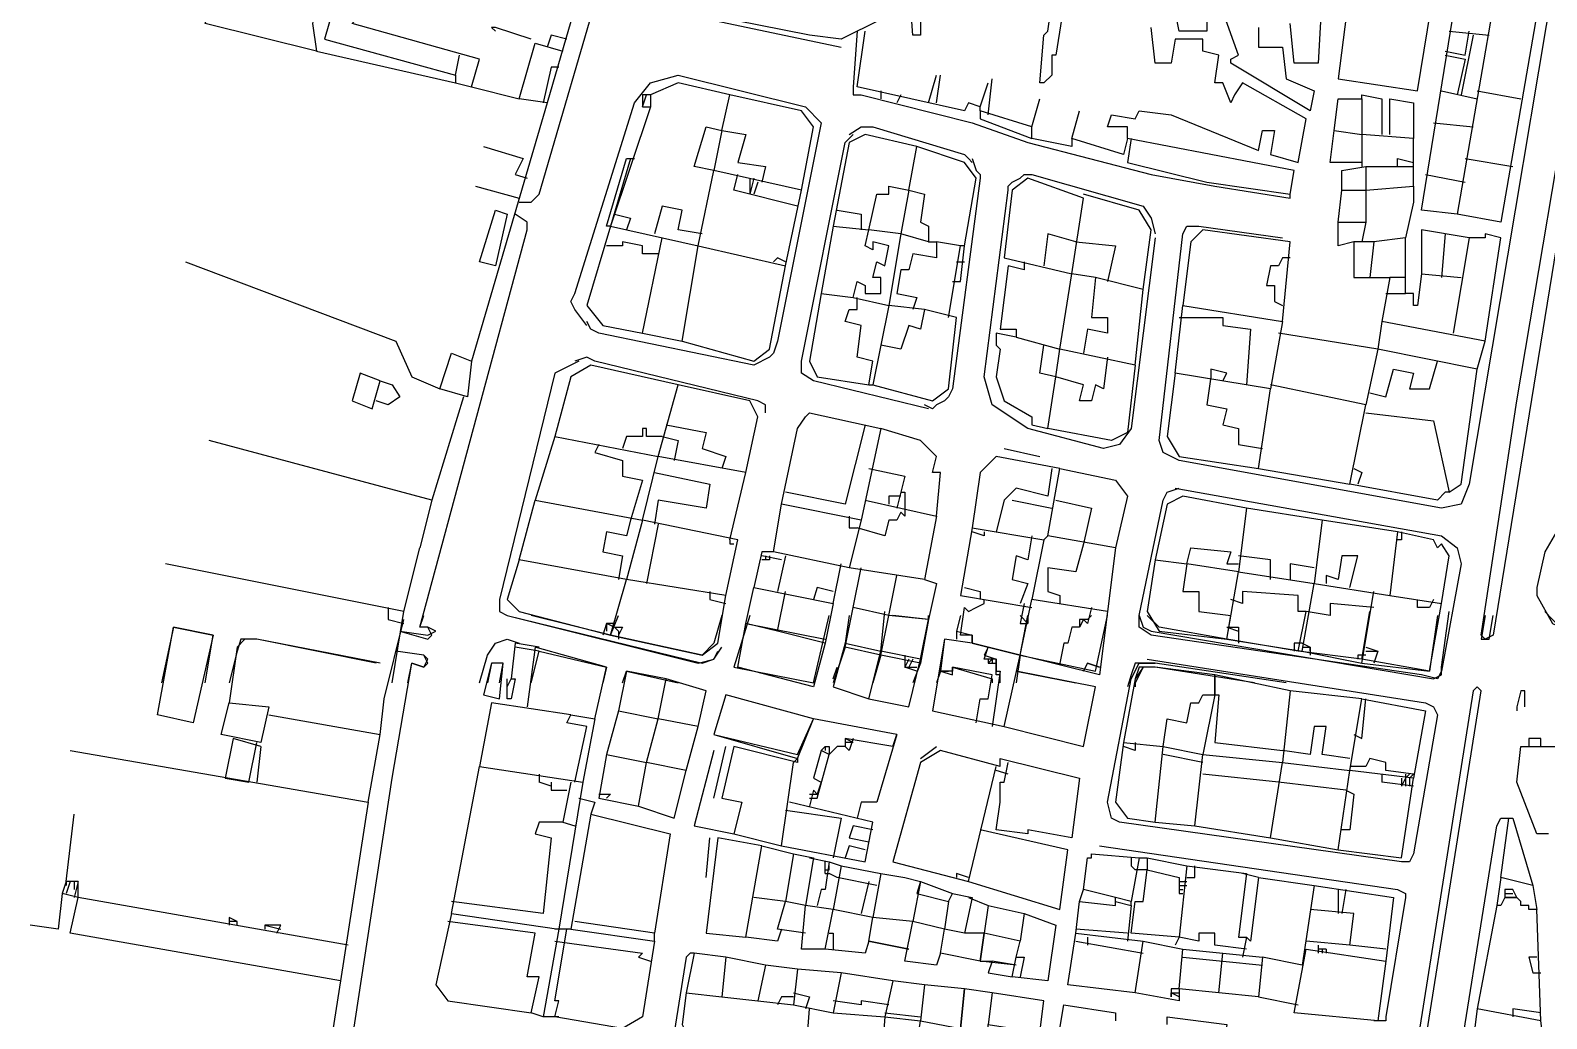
# Model space of a CAD drawing. Extents: x 636135 to 636995, y 811025 to 813508.
# Drawn here: x 636218 to 636599.5, y 812906.5 to 813155.2 of the extents above; entities that cross this region are included whole.
import ezdxf

# ---------------------------------------------------------------- set-up
doc = ezdxf.new("R2010")
doc.units = 0
for name, color, linetype in [('BLOCK', 7, 'CONTINUOUS'), ('BUILD', 3, 'CONTINUOUS'), ('ROADFAC', 4, 'CONTINUOUS')]:
    doc.layers.add(name, color=color, linetype=linetype)

msp = doc.modelspace()

# ---------------------------------------------------------------- linework, layer by layer
at = {"layer": 'BLOCK'}
for points in [[(636609, 813214), (636580, 813041)], [(636389, 813158), (636422, 813151)], [(636426, 813155), (636425, 813141)], [(636370, 813137), (636374, 813142), (636381, 813144)], [(636381, 813144), (636413, 813136), (636417, 813132), (636406, 813077)], [(636425, 813141), (636425, 813139), (636427, 813139)], [(636355, 813089), (636370, 813137)], [(636427, 813139), (636455, 813132), (636469, 813127), (636500, 813119), (636516, 813116), (636535, 813113), (636535, 813114)], [(636424, 813129), (636427, 813131)], [(636427, 813131), (636429, 813131), (636430, 813131)], [(636430, 813131), (636453, 813124)], [(636412, 813072), (636423, 813127)], [(636423, 813127), (636424, 813128), (636425, 813129)], [(636453, 813124), (636454, 813123), (636455, 813122)], [(636455, 813123), (636456, 813120)], [(636457, 813118), (636450, 813065)], [(636456, 813120), (636457, 813119), (636457, 813118)], [(636465, 813117), (636467, 813118)], [(636467, 813118), (636468, 813119), (636470, 813119)], [(636470, 813119), (636498, 813111)], [(636458, 813068), (636464, 813115)], [(636464, 813115), (636464, 813116), (636465, 813117)], [(636498, 813111), (636500, 813108), (636501, 813104)], [(636501, 813103), (636495, 813055)], [(636502, 813052), (636508, 813104)], [(636508, 813104), (636509, 813106), (636512, 813106)], [(636512, 813106), (636533, 813103)], [(636355, 813085), (636354, 813087), (636355, 813089)], [(636358, 813081), (636355, 813085)], [(636361, 813079), (636359, 813080), (636358, 813082)], [(636404, 813073), (636400, 813071), (636361, 813079)], [(636406, 813077), (636405, 813074), (636404, 813073)], [(636356, 813072), (636350, 813069), (636336, 813012)], [(636360, 813072), (636358, 813073), (636355, 813072)], [(636401, 813062), (636360, 813072)], [(636415, 813067), (636412, 813069), (636412, 813072)], [(636444, 813060), (636415, 813067)], [(636450, 813065), (636449, 813063), (636448, 813062)], [(636469, 813055), (636460, 813061), (636458, 813068)], [(636403, 813059), (636403, 813061), (636401, 813062)], [(636446, 813061), (636445, 813060), (636443, 813061)], [(636448, 813062), (636446, 813061)], [(636488, 813050), (636469, 813055)], [(636495, 813055), (636492, 813051), (636488, 813050)], [(636463, 813050), (636472, 813048)], [(636507, 813047), (636503, 813049), (636502, 813052)], [(636573, 813035), (636507, 813047)], [(636503, 813037), (636504, 813039), (636507, 813040)], [(636506, 813040), (636573, 813028)], [(636580, 813041), (636578, 813036), (636573, 813035)], [(636497, 813008), (636503, 813037)], [(636609, 813032), (636602, 813029), (636599, 813024)], [(636573, 813028), (636577, 813025), (636578, 813021)], [(636599, 813024), (636597, 813015)], [(636578, 813021), (636573, 812994)], [(636597, 813015), (636597, 813013), (636601, 813006), (636603, 813005), (636605, 813004)], [(636336, 813012), (636336, 813009), (636338, 813008)], [(636338, 813008), (636386, 812996)], [(636338, 813008), (636387, 812996)], [(636497, 813008), (636497, 813008)], [(636497, 813008), (636498, 813005), (636500, 813004)], [(636500, 813003), (636497, 813005), (636497, 813008)], [(636573, 812995), (636575, 813009)], [(636673, 813009), (636669, 812992), (636668, 812972), (636665, 812969), (636661, 812969), (636631, 812990), (636604, 813004), (636601, 813007), (636599, 813009)], [(636500, 813004), (636571, 812992)], [(636333, 812998), (636335, 813001), (636338, 813002)], [(636338, 813002), (636341, 813001)], [(636386, 812996), (636390, 812997), (636392, 813000)], [(636568, 812993), (636500, 813003)], [(636331, 812991), (636333, 812998)], [(636387, 812996), (636390, 812997), (636391, 812999)], [(636495, 812992), (636497, 812996), (636501, 812996)], [(636501, 812996), (636496, 812996), (636495, 812993)], [(636499, 812997), (636569, 812986)], [(636534, 812991), (636501, 812996)], [(636420, 812992), (636421, 812995)], [(636489, 812961), (636495, 812992)], [(636495, 812993), (636494, 812990)], [(636573, 812994), (636572, 812992), (636568, 812993)], [(636571, 812992), (636573, 812993), (636573, 812995)], [(636569, 812986), (636571, 812985), (636572, 812983)], [(636572, 812983), (636566, 812948)], [(636390, 812962), (636393, 812975)], [(636442, 812972), (636446, 812975)], [(636492, 812956), (636490, 812957), (636489, 812961)], [(636563, 812946), (636492, 812956)], [(636551, 812730), (636587, 812955)], [(636587, 812955), (636588, 812957), (636590, 812957)], [(636388, 812942), (636389, 812952)], [(636487, 812950), (636562, 812939)], [(636566, 812948), (636565, 812946), (636563, 812946)], [(636562, 812939), (636564, 812938), (636564, 812937)], [(636564, 812937), (636559, 812907)], [(636383, 812922), (636380, 812903)], [(636385, 812923), (636384, 812923), (636383, 812922)], [(636559, 812907), (636559, 812906), (636556, 812906)]]:
    msp.add_lwpolyline(points, dxfattribs=at)
at = {"layer": 'BUILD'}
for points in [[(636378, 813240), (636348, 813137), (636341, 813138), (636345, 813152), (636352, 813150)], [(636550, 813166), (636547, 813143), (636567, 813140), (636577, 813201)], [(636592, 813196), (636577, 813109), (636568, 813110), (636580, 813184), (636577, 813184), (636579, 813195), (636591, 813193)], [(636591, 813193), (636592, 813196), (636598, 813195), (636597, 813188), (636602, 813188), (636588, 813107), (636577, 813109)], [(636290, 813150), (636262, 813157), (636267, 813173), (636277, 813170), (636279, 813175), (636289, 813172), (636286, 813162), (636290, 813161), (636289, 813157), (636290, 813150)], [(636514, 813178), (636514, 813155), (636507, 813155), (636506, 813160)], [(636442, 813169), (636442, 813154), (636440, 813154), (636439, 813168)], [(636479, 813168), (636476, 813149), (636475, 813149), (636475, 813144), (636473, 813142), (636472, 813142), (636473, 813154), (636474, 813155), (636475, 813162)], [(636543, 813165), (636542, 813147), (636536, 813147), (636535, 813157)], [(636329, 813141), (636331, 813148), (636299, 813157), (636300, 813158), (636294, 813160), (636292, 813153), (636325, 813144), (636325, 813142), (636329, 813141)], [(636527, 813156), (636527, 813151), (636533, 813151), (636534, 813143), (636541, 813140), (636540, 813135), (636520, 813147), (636520, 813148), (636522, 813149), (636518, 813160)], [(636335, 813156), (636334, 813156), (636335, 813155)], [(636344, 813153), (636335, 813156)], [(636414, 813154), (636389, 813159)], [(636432, 813158), (636422, 813153), (636414, 813154)], [(636495, 813128), (636494, 813122), (636514, 813117), (636535, 813114), (636536, 813120), (636515, 813124), (636494, 813128), (636494, 813131), (636489, 813131), (636490, 813134), (636496, 813133), (636497, 813135), (636505, 813134), (636527, 813125), (636528, 813130), (636531, 813130), (636530, 813124), (636537, 813122), (636539, 813133), (636523, 813142), (636521, 813139), (636520, 813137), (636518, 813142), (636516, 813142), (636517, 813149), (636513, 813150), (636513, 813153), (636506, 813153), (636505, 813147), (636501, 813147), (636500, 813156)], [(636353, 813153), (636349, 813154), (636348, 813151)], [(636494, 813128), (636493, 813124), (636480, 813128), (636480, 813126), (636470, 813128), (636470, 813131), (636457, 813135), (636457, 813136), (636454, 813137), (636453, 813135), (636426, 813141), (636428, 813155)], [(636575, 813155), (636585, 813154)], [(636581, 813154), (636578, 813139)], [(636579, 813149), (636580, 813155)], [(636290, 813150), (636325, 813142)], [(636325, 813144), (636326, 813149)], [(636574, 813150), (636579, 813149)], [(636574, 813149), (636579, 813148)], [(636351, 813146), (636349, 813146), (636347, 813137)], [(636579, 813148), (636577, 813139)], [(636329, 813141), (636341, 813138)], [(636394, 813139), (636381, 813142), (636374, 813139), (636372, 813139), (636372, 813136), (636374, 813136), (636364, 813106), (636386, 813101), (636390, 813120), (636385, 813121), (636388, 813131), (636392, 813130), (636394, 813139)], [(636444, 813137), (636446, 813144)], [(636446, 813137), (636447, 813144)], [(636457, 813136), (636459, 813142)], [(636459, 813134), (636460, 813143)], [(636348, 813137), (636329, 813072), (636328, 813063), (636321, 813065), (636324, 813074), (636329, 813072)], [(636372, 813136), (636373, 813139)], [(636374, 813139), (636374, 813136)], [(636412, 813115), (636415, 813131), (636412, 813135), (636394, 813139)], [(636432, 813140), (636432, 813138)], [(636437, 813139), (636436, 813137)], [(636470, 813131), (636472, 813138)], [(636546, 813130), (636547, 813138), (636553, 813138), (636553, 813129)], [(636553, 813138), (636553, 813139), (636558, 813138), (636558, 813129)], [(636560, 813129), (636560, 813138), (636566, 813137), (636566, 813128)], [(636573, 813140), (636582, 813138)], [(636582, 813140), (636593, 813138)], [(636457, 813135), (636457, 813133), (636470, 813128)], [(636480, 813128), (636482, 813135)], [(636392, 813130), (636390, 813120)], [(636392, 813130), (636398, 813129), (636396, 813122), (636403, 813121), (636402, 813117)], [(636553, 813122), (636545, 813122), (636546, 813130), (636553, 813129)], [(636571, 813132), (636581, 813131)], [(636571, 813132), (636581, 813131)], [(636332, 813126), (636342, 813123), (636340, 813119), (636343, 813118)], [(636441, 813126), (636428, 813129), (636424, 813127), (636420, 813106), (636429, 813105), (636431, 813114), (636434, 813114), (636434, 813116), (636439, 813115)], [(636439, 813115), (636441, 813126)], [(636453, 813101), (636456, 813118), (636453, 813122), (636441, 813126)], [(636566, 813116), (636566, 813128), (636553, 813129), (636553, 813121)], [(636364, 813106), (636363, 813106), (636368, 813123), (636370, 813123)], [(636369, 813123), (636364, 813106)], [(636562, 813121), (636562, 813123)], [(636562, 813123), (636566, 813122)], [(636579, 813123), (636591, 813121)], [(636386, 813101), (636408, 813096), (636412, 813115), (636390, 813120)], [(636411, 813111), (636395, 813115), (636396, 813119)], [(636399, 813118), (636399, 813114)], [(636400, 813118), (636399, 813114)], [(636483, 813113), (636469, 813118), (636465, 813115), (636463, 813098), (636480, 813094), (636483, 813113)], [(636548, 813115), (636548, 813120), (636554, 813121), (636554, 813115)], [(636554, 813121), (636566, 813121)], [(636569, 813119), (636579, 813117)], [(636330, 813116), (636341, 813113)], [(636401, 813117), (636400, 813114)], [(636439, 813115), (636437, 813104)], [(636439, 813115), (636443, 813114), (636442, 813107), (636444, 813106), (636444, 813102), (636446, 813102)], [(636498, 813090), (636500, 813105), (636497, 813110), (636483, 813114)], [(636547, 813107), (636548, 813115), (636554, 813115), (636554, 813107)], [(636554, 813115), (636566, 813116), (636566, 813112), (636564, 813103)], [(636387, 813104), (636381, 813105), (636382, 813110), (636377, 813111), (636375, 813104)], [(636335, 813110), (636338, 813109), (636335, 813096), (636331, 813097), (636335, 813110)], [(636365, 813109), (636369, 813108), (636368, 813105)], [(636421, 813110), (636427, 813109), (636427, 813105)], [(636551, 813102), (636547, 813101), (636547, 813107), (636554, 813107), (636553, 813102)], [(636364, 813106), (636358, 813086), (636362, 813081), (636372, 813079), (636377, 813103)], [(636420, 813106), (636417, 813089), (636425, 813088), (636426, 813092), (636428, 813091), (636428, 813089), (636432, 813089), (636432, 813093), (636430, 813093), (636431, 813097), (636433, 813096), (636434, 813101), (636430, 813102), (636430, 813100), (636428, 813101), (636429, 813105)], [(636437, 813104), (636429, 813105)], [(636437, 813104), (636434, 813086)], [(636444, 813102), (636437, 813104)], [(636481, 813102), (636474, 813104), (636473, 813096)], [(636535, 813102), (636513, 813105), (636510, 813102), (636508, 813086), (636533, 813082), (636535, 813102)], [(636564, 813093), (636564, 813103), (636556, 813102), (636555, 813093), (636560, 813093)], [(636580, 813103), (636568, 813105), (636568, 813094), (636578, 813093)], [(636574, 813104), (636573, 813093)], [(636584, 813077), (636588, 813103), (636584, 813104), (636584, 813103), (636580, 813103), (636576, 813079)], [(636376, 813099), (636372, 813099), (636372, 813101), (636367, 813102), (636367, 813101), (636363, 813101)], [(636372, 813079), (636382, 813077), (636386, 813101)], [(636449, 813083), (636452, 813101), (636446, 813102), (636446, 813098), (636440, 813099), (636439, 813095), (636437, 813095), (636436, 813089), (636441, 813088), (636440, 813085)], [(636450, 813092), (636452, 813092), (636453, 813101), (636452, 813101)], [(636481, 813102), (636491, 813101), (636489, 813092)], [(636556, 813102), (636551, 813102), (636551, 813093), (636555, 813093)], [(636257, 813097), (636310, 813077), (636314, 813068), (636321, 813065)], [(636382, 813077), (636400, 813072), (636404, 813075), (636408, 813096)], [(636408, 813097), (636406, 813098), (636405, 813097)], [(636451, 813097), (636453, 813097)], [(636468, 813097), (636468, 813095), (636464, 813096), (636462, 813080), (636466, 813080), (636466, 813078), (636477, 813075), (636480, 813094)], [(636535, 813098), (636533, 813098), (636532, 813096), (636530, 813096), (636529, 813091), (636531, 813091), (636531, 813087), (636533, 813086)], [(636486, 813093), (636480, 813094)], [(636496, 813071), (636498, 813090), (636486, 813093), (636485, 813083), (636489, 813083), (636489, 813079), (636484, 813080), (636483, 813074)], [(636568, 813094), (636567, 813086), (636566, 813086), (636566, 813089), (636564, 813089), (636564, 813093), (636560, 813093), (636558, 813082)], [(636417, 813089), (636414, 813072), (636416, 813068), (636429, 813066), (636430, 813072), (636426, 813073), (636427, 813081), (636423, 813082), (636424, 813085), (636426, 813085), (636426, 813088)], [(636425, 813088), (636434, 813086)], [(636559, 813089), (636564, 813089)], [(636432, 813076), (636430, 813066), (636445, 813062), (636449, 813065), (636451, 813083), (636443, 813085), (636442, 813080), (636439, 813081), (636437, 813075), (636432, 813076)], [(636434, 813086), (636432, 813076)], [(636443, 813085), (636434, 813086)], [(636533, 813082), (636530, 813065), (636506, 813069), (636508, 813086)], [(636507, 813083), (636518, 813083), (636518, 813081), (636525, 813080), (636524, 813066)], [(636582, 813070), (636584, 813077), (636558, 813082), (636557, 813075)], [(636466, 813078), (636461, 813079), (636461, 813076), (636462, 813075), (636461, 813068)], [(636470, 813058), (636470, 813056), (636474, 813055), (636476, 813068), (636472, 813069), (636473, 813076)], [(636557, 813075), (636532, 813079)], [(636476, 813068), (636477, 813075)], [(636489, 813073), (636488, 813065), (636486, 813066), (636485, 813062), (636482, 813062), (636483, 813066), (636476, 813068)], [(636496, 813071), (636477, 813075)], [(636575, 813039), (636575, 813039), (636578, 813041), (636582, 813070), (636557, 813075), (636554, 813061)], [(636555, 813064), (636559, 813063), (636561, 813070), (636566, 813069), (636565, 813065), (636570, 813065), (636572, 813072)], [(636306, 813067), (636301, 813069), (636299, 813062), (636304, 813060), (636306, 813067), (636309, 813066)], [(636381, 813066), (636359, 813071), (636354, 813068), (636350, 813053), (636376, 813048), (636381, 813066)], [(636496, 813071), (636494, 813054), (636490, 813052), (636474, 813055)], [(636506, 813069), (636504, 813053), (636507, 813048), (636527, 813045), (636530, 813065)], [(636518, 813067), (636519, 813069), (636515, 813070), (636515, 813068)], [(636309, 813066), (636311, 813063), (636308, 813061)], [(636398, 813044), (636401, 813058), (636399, 813062), (636381, 813066)], [(636429, 813066), (636430, 813066)], [(636461, 813068), (636463, 813062), (636470, 813058)], [(636515, 813068), (636514, 813061), (636519, 813060), (636518, 813056), (636522, 813055), (636522, 813051), (636528, 813050)], [(636527, 813045), (636550, 813041), (636554, 813061), (636530, 813066)], [(636308, 813061), (636305, 813062)], [(636327, 813063), (636319, 813037)], [(636411, 813055), (636413, 813058), (636414, 813059)], [(636414, 813059), (636432, 813055)], [(636554, 813059), (636571, 813057), (636575, 813039), (636574, 813039), (636572, 813037), (636550, 813041)], [(636350, 813053), (636345, 813037), (636372, 813032), (636376, 813048)], [(636377, 813053), (636373, 813053), (636373, 813055), (636372, 813055), (636372, 813053), (636370, 813053), (636368, 813053), (636367, 813050)], [(636377, 813053), (636381, 813052), (636380, 813047)], [(636378, 813056), (636388, 813054), (636387, 813050), (636393, 813048), (636392, 813045)], [(636432, 813055), (636427, 813032), (636407, 813036), (636411, 813055)], [(636428, 813056), (636423, 813036), (636408, 813039)], [(636442, 813052), (636432, 813055)], [(636319, 813037), (636263, 813052)], [(636361, 813051), (636360, 813049), (636367, 813047), (636367, 813043), (636372, 813042), (636369, 813032)], [(636445, 813044), (636446, 813048), (636442, 813052)], [(636394, 813027), (636398, 813044), (636376, 813048)], [(636477, 813045), (636461, 813048), (636457, 813044), (636455, 813030), (636473, 813027), (636474, 813028)], [(636375, 813044), (636389, 813041), (636388, 813035), (636376, 813037), (636375, 813031)], [(636429, 813045), (636438, 813043), (636436, 813035)], [(636446, 813033), (636447, 813044), (636445, 813044)], [(636475, 813045), (636474, 813038), (636466, 813040), (636463, 813037), (636461, 813029)], [(636477, 813045), (636491, 813042), (636494, 813038), (636491, 813025), (636474, 813028), (636477, 813045)], [(636551, 813045), (636553, 813044), (636552, 813041)], [(636437, 813038), (636434, 813038), (636434, 813036)], [(636437, 813039), (636438, 813039), (636438, 813035)], [(636524, 813035), (636508, 813038), (636504, 813036), (636501, 813022), (636509, 813021), (636510, 813025), (636520, 813024), (636519, 813021), (636522, 813021)], [(636319, 813037), (636316, 813025)], [(636372, 813032), (636368, 813017), (636341, 813022), (636345, 813037)], [(636427, 813032), (636424, 813020), (636405, 813024), (636407, 813036)], [(636428, 813037), (636446, 813033), (636443, 813017), (636424, 813020)], [(636438, 813035), (636438, 813033), (636437, 813034), (636436, 813032), (636434, 813032), (636433, 813028), (636426, 813030)], [(636465, 813037), (636475, 813035)], [(636476, 813037), (636485, 813035), (636483, 813026)], [(636543, 813032), (636524, 813035), (636522, 813019), (636541, 813016)], [(636369, 813032), (636368, 813028), (636363, 813029), (636362, 813024), (636367, 813023), (636366, 813017)], [(636393, 813013), (636396, 813027), (636372, 813032)], [(636376, 813031), (636373, 813016)], [(636424, 813033), (636424, 813030), (636426, 813030)], [(636455, 813030), (636452, 813013), (636470, 813010)], [(636562, 813029), (636543, 813032), (636541, 813016), (636560, 813013)], [(636394, 813027), (636394, 813026), (636395, 813026)], [(636458, 813029), (636458, 813028), (636455, 813029)], [(636470, 813028), (636469, 813022), (636466, 813023), (636465, 813017), (636469, 813016), (636467, 813011)], [(636473, 813027), (636470, 813012)], [(636573, 813011), (636575, 813023), (636573, 813026), (636572, 813025), (636571, 813027), (636562, 813029), (636560, 813013), (636573, 813011)], [(636563, 813029), (636563, 813027), (636562, 813027)], [(636312, 813009), (636316, 813025)], [(636405, 813024), (636402, 813024), (636400, 813015), (636420, 813011), (636422, 813021)], [(636407, 813022), (636402, 813023)], [(636404, 813023), (636404, 813022), (636402, 813022)], [(636403, 813023), (636403, 813022)], [(636408, 813023), (636406, 813014)], [(636491, 813025), (636489, 813009), (636470, 813012)], [(636483, 813026), (636481, 813019), (636474, 813020), (636474, 813014), (636477, 813013), (636477, 813011)], [(636530, 813017), (636530, 813022), (636522, 813023)], [(636550, 813015), (636552, 813023), (636548, 813023), (636547, 813017), (636544, 813018), (636544, 813016)], [(636312, 813009), (636252, 813021)], [(636341, 813022), (636338, 813012), (636341, 813009), (636364, 813003), (636368, 813017)], [(636434, 813008), (636425, 813010), (636427, 813020)], [(636501, 813022), (636499, 813009), (636502, 813004), (636519, 813002), (636522, 813019)], [(636509, 813021), (636508, 813014), (636512, 813014), (636512, 813009), (636520, 813008)], [(636522, 813019), (636509, 813021)], [(636541, 813020), (636535, 813021), (636535, 813017)], [(636364, 813003), (636387, 812998), (636391, 813001), (636393, 813013), (636368, 813017)], [(636406, 813004), (636398, 813006), (636400, 813015)], [(636420, 813014), (636416, 813015), (636415, 813012)], [(636443, 813017), (636446, 813016), (636444, 813007), (636434, 813008), (636436, 813018)], [(636453, 813015), (636457, 813014), (636457, 813012)], [(636519, 813002), (636538, 812999), (636541, 813016)], [(636389, 813014), (636389, 813012), (636393, 813011)], [(636420, 813011), (636418, 813001), (636406, 813004), (636408, 813014)], [(636454, 813009), (636456, 813010), (636458, 813011)], [(636458, 813011), (636458, 813012)], [(636489, 813009), (636487, 812993), (636467, 812998), (636470, 813012)], [(636468, 813011), (636467, 813006), (636469, 813006)], [(636539, 813009), (636537, 813009), (636537, 813013), (636523, 813014), (636523, 813011), (636520, 813012)], [(636538, 812999), (636553, 812996), (636556, 813014)], [(636556, 813010), (636545, 813011), (636545, 813008), (636539, 813009)], [(636553, 812996), (636570, 812994), (636573, 813011)], [(636571, 813012), (636570, 813010), (636567, 813010), (636567, 813012)], [(636308, 813010), (636308, 813007), (636312, 813006)], [(636309, 812991), (636312, 813009)], [(636364, 813003), (636344, 813008)], [(636392, 813008), (636390, 813001), (636387, 812998), (636364, 813003), (636366, 813008)], [(636399, 813008), (636395, 812995), (636415, 812991), (636419, 813008)], [(636432, 812998), (636423, 813000), (636425, 813010)], [(636424, 813008), (636423, 813001), (636432, 812999), (636433, 813009)], [(636444, 813007), (636442, 812996), (636432, 812998), (636434, 813008)], [(636442, 812997), (636444, 813007), (636435, 813008)], [(636444, 813007), (636444, 813008)], [(636452, 813008), (636451, 813004), (636455, 813003), (636455, 813001), (636467, 812998), (636469, 813008), (636469, 813006), (636467, 813008)], [(636467, 812998), (636455, 813001), (636455, 813003), (636452, 813003), (636453, 813010), (636454, 813009)], [(636467, 812998), (636486, 812994), (636489, 813008)], [(636485, 813010), (636484, 813006), (636483, 813007), (636482, 813005), (636480, 813005), (636479, 813001), (636478, 813001), (636477, 812996)], [(636485, 813008), (636484, 813007), (636482, 813007), (636482, 813005), (636480, 813005), (636479, 813001), (636478, 813001), (636477, 812996)], [(636519, 813002), (636502, 813005), (636499, 813008)], [(636537, 812999), (636519, 813002), (636520, 813008)], [(636553, 812997), (636537, 812999), (636539, 813009)], [(636572, 813008), (636570, 812994), (636553, 812997), (636555, 813009)], [(636254, 813005), (636264, 813003), (636259, 812981), (636250, 812983), (636254, 813005)], [(636262, 812991), (636264, 813003), (636254, 813005), (636251, 812991)], [(636306, 812978), (636307, 812987), (636312, 813007)], [(636365, 813005), (636363, 813006), (636362, 813003)], [(636365, 813006), (636363, 813006)], [(636363, 813006), (636363, 813004)], [(636365, 813005), (636367, 813005), (636366, 813003)], [(636365, 813005), (636366, 813004), (636366, 813002)], [(636418, 813001), (636415, 812990), (636396, 812995), (636398, 813006)], [(636398, 813006), (636418, 813002)], [(636451, 813004), (636451, 813002)], [(636519, 813005), (636522, 813005), (636522, 813001)], [(636519, 813005), (636522, 813004), (636522, 813001)], [(636270, 813000), (636268, 812986), (636278, 812985), (636276, 812976), (636266, 812978), (636268, 812986)], [(636275, 813002), (636272, 813002), (636270, 813000)], [(636275, 813002), (636271, 813002), (636270, 812999)], [(636305, 812996), (636275, 813002)], [(636306, 812996), (636275, 813002)], [(636346, 813000), (636340, 813001), (636339, 812992)], [(636346, 812999), (636340, 813000)], [(636360, 812982), (636363, 812995), (636345, 813000), (636343, 812985)], [(636423, 813001), (636420, 812990), (636429, 812987), (636432, 812999)], [(636423, 813000), (636420, 812991)], [(636455, 813001), (636448, 813002), (636445, 812984), (636463, 812980), (636467, 812998)], [(636455, 813001), (636448, 813002), (636447, 812994), (636450, 812993), (636450, 812995), (636460, 812992), (636460, 812991)], [(636459, 813000), (636458, 812998), (636461, 812997), (636461, 812994), (636462, 812994), (636460, 812980)], [(636462, 812991), (636462, 812993), (636461, 812993), (636461, 812997), (636458, 812997), (636459, 813000)], [(636538, 813001), (636536, 813001), (636536, 812999)], [(636538, 813001), (636540, 813000)], [(636538, 813000), (636540, 813000), (636540, 812998)], [(636540, 812999), (636540, 813000)], [(636554, 813000), (636557, 812999), (636556, 812996)], [(636270, 812999), (636268, 812991)], [(636334, 812996), (636332, 812988), (636336, 812987), (636337, 812996), (636334, 812996)], [(636336, 812991), (636337, 812996), (636334, 812996), (636333, 812991)], [(636344, 812991), (636346, 812999), (636363, 812995), (636362, 812991)], [(636429, 812987), (636439, 812985), (636442, 812997), (636432, 812999)], [(636432, 812998), (636430, 812991)], [(636438, 812998), (636438, 812995), (636441, 812995)], [(636439, 812997), (636438, 812995)], [(636438, 812997), (636438, 812995)], [(636439, 812997), (636438, 812995)], [(636440, 812997), (636439, 812995)], [(636440, 812997), (636439, 812995)], [(636442, 812996), (636440, 812991)], [(636459, 812997), (636459, 812996)], [(636460, 812997), (636459, 812996)], [(636460, 812997), (636459, 812996), (636461, 812996)], [(636460, 812997), (636460, 812996)], [(636467, 812998), (636466, 812991)], [(636483, 812994), (636484, 812996), (636487, 812995)], [(636487, 812995), (636484, 812996), (636483, 812994)], [(636554, 812998), (636552, 812998), (636552, 812997)], [(636554, 812998), (636552, 812998), (636552, 812997)], [(636554, 812999), (636557, 812999), (636556, 812996)], [(636339, 812992), (636340, 812992), (636339, 812987), (636338, 812987), (636338, 812992)], [(636338, 812990), (636339, 812992), (636340, 812992)], [(636368, 812994), (636366, 812984), (636376, 812982), (636378, 812992), (636368, 812994)], [(636367, 812991), (636368, 812994), (636381, 812991)], [(636386, 812980), (636388, 812989), (636378, 812992)], [(636441, 812994), (636438, 812995)], [(636447, 812994), (636446, 812991)], [(636456, 812981), (636457, 812987), (636459, 812987), (636460, 812993), (636450, 812995), (636450, 812994), (636447, 812994)], [(636447, 812994), (636449, 812994)], [(636463, 812980), (636483, 812975), (636486, 812990), (636466, 812994)], [(636466, 812994), (636481, 812991)], [(636496, 812992), (636493, 812976), (636503, 812975), (636504, 812982), (636509, 812981), (636510, 812986), (636512, 812986), (636513, 812988), (636516, 812988), (636516, 812993)], [(636496, 812992), (636493, 812976), (636503, 812975), (636504, 812982), (636509, 812981), (636510, 812986), (636512, 812986), (636513, 812988), (636516, 812988)], [(636500, 812995), (636498, 812995), (636496, 812992)], [(636501, 812995), (636497, 812995), (636496, 812992)], [(636501, 812995), (636498, 812995), (636496, 812991)], [(636516, 812993), (636501, 812995)], [(636516, 812993), (636501, 812995)], [(636526, 812991), (636501, 812995)], [(636535, 812989), (636516, 812993), (636516, 812988), (636517, 812988), (636516, 812976), (636533, 812974)], [(636393, 812988), (636390, 812978), (636411, 812973), (636415, 812982)], [(636393, 812988), (636390, 812978), (636411, 812972), (636415, 812982), (636393, 812988)], [(636496, 812991), (636496, 812990)], [(636516, 812988), (636513, 812973), (636533, 812971)], [(636553, 812987), (636535, 812989), (636533, 812971)], [(636355, 812966), (636358, 812980), (636353, 812981), (636354, 812983), (636334, 812986), (636331, 812970)], [(636553, 812987), (636569, 812984), (636566, 812967), (636550, 812969), (636553, 812987)], [(636551, 812978), (636553, 812977), (636554, 812987)], [(636278, 812983), (636306, 812978)], [(636354, 812983), (636360, 812982)], [(636360, 812982), (636357, 812966)], [(636366, 812984), (636363, 812973), (636373, 812971), (636376, 812982)], [(636383, 812969), (636386, 812980), (636376, 812982)], [(636436, 812978), (636415, 812982)], [(636276, 812975), (636269, 812977), (636267, 812967), (636273, 812966), (636275, 812976)], [(636303, 812961), (636306, 812978)], [(636435, 812975), (636423, 812977)], [(636425, 812976), (636423, 812977)], [(636423, 812977), (636423, 812975)], [(636425, 812977), (636424, 812974)], [(636436, 812978), (636431, 812961), (636427, 812961), (636426, 812957)], [(636435, 812975), (636436, 812978)], [(636550, 812972), (636543, 812973), (636544, 812980), (636541, 812980), (636540, 812973), (636533, 812974)], [(636598, 812975), (636598, 812977), (636595, 812977), (636595, 812975)], [(636228, 812974), (636303, 812961)], [(636276, 812975), (636275, 812966)], [(636363, 812973), (636361, 812962), (636371, 812960), (636373, 812971)], [(636390, 812974), (636385, 812955), (636395, 812953)], [(636410, 812971), (636411, 812972), (636411, 812971), (636395, 812975), (636392, 812962), (636397, 812961), (636395, 812953), (636407, 812950), (636410, 812971)], [(636417, 812974), (636415, 812967)], [(636416, 812962), (636419, 812973)], [(636418, 812975), (636417, 812974)], [(636419, 812973), (636417, 812974)], [(636418, 812975), (636418, 812974)], [(636418, 812975), (636419, 812975)], [(636421, 812975), (636419, 812973)], [(636419, 812975), (636419, 812973)], [(636423, 812975), (636421, 812975)], [(636425, 812976), (636423, 812976)], [(636424, 812974), (636423, 812975)], [(636462, 812970), (636447, 812974), (636442, 812971), (636435, 812946), (636454, 812941), (636461, 812970)], [(636493, 812976), (636491, 812961), (636494, 812957), (636501, 812956), (636503, 812975)], [(636496, 812976), (636496, 812974), (636493, 812975)], [(636501, 812956), (636511, 812955), (636513, 812973)], [(636503, 812975), (636513, 812973)], [(636513, 812971), (636503, 812973)], [(636600, 812953), (636597, 812953), (636592, 812966), (636593, 812975), (636622, 812975), (636624, 812954)], [(636324, 812933), (636331, 812970), (636357, 812966), (636351, 812929)], [(636371, 812960), (636380, 812957), (636383, 812969), (636373, 812971)], [(636462, 812970), (636462, 812972), (636482, 812967), (636480, 812952), (636469, 812954), (636469, 812953), (636461, 812954), (636462, 812961), (636462, 812961), (636462, 812966), (636463, 812966), (636464, 812971)], [(636464, 812968), (636461, 812969)], [(636511, 812955), (636530, 812952), (636533, 812971)], [(636530, 812952), (636547, 812949), (636550, 812969)], [(636533, 812971), (636550, 812969)], [(636554, 812970), (636550, 812970)], [(636566, 812968), (636559, 812969), (636559, 812971), (636555, 812972), (636554, 812970)], [(636354, 812966), (636352, 812956), (636346, 812956), (636345, 812953), (636349, 812952), (636347, 812933), (636324, 812936)], [(636346, 812968), (636346, 812966)], [(636349, 812965), (636346, 812966)], [(636349, 812966), (636349, 812964)], [(636415, 812967), (636417, 812966)], [(636417, 812966), (636416, 812963)], [(636532, 812966), (636513, 812968)], [(636549, 812964), (636532, 812966)], [(636547, 812949), (636563, 812947), (636566, 812967)], [(636558, 812968), (636558, 812966)], [(636566, 812965), (636558, 812966)], [(636564, 812967), (636563, 812965)], [(636563, 812967), (636563, 812965)], [(636564, 812968), (636564, 812967)], [(636565, 812968), (636564, 812967)], [(636564, 812967), (636564, 812965)], [(636566, 812968), (636565, 812967)], [(636565, 812967), (636565, 812965)], [(636349, 812964), (636353, 812964)], [(636356, 812962), (636360, 812961), (636359, 812958), (636379, 812953), (636375, 812928), (636355, 812931)], [(636361, 812963), (636364, 812963), (636363, 812962)], [(636415, 812964), (636414, 812960)], [(636414, 812963), (636416, 812963)], [(636414, 812962), (636416, 812962)], [(636416, 812963), (636415, 812964)], [(636549, 812964), (636551, 812963), (636550, 812954), (636548, 812954)], [(636303, 812961), (636296, 812916), (636228, 812928), (636230, 812937), (636226, 812938), (636225, 812929), (636218, 812930)], [(636227, 812941), (636229, 812958)], [(636359, 812958), (636354, 812929), (636350, 812929)], [(636407, 812950), (636428, 812946), (636430, 812956), (636409, 812961)], [(636408, 812959), (636422, 812957)], [(636352, 812956), (636355, 812955)], [(636422, 812957), (636420, 812947)], [(636430, 812954), (636425, 812955), (636424, 812952), (636429, 812951)], [(636454, 812941), (636477, 812934), (636479, 812949), (636457, 812954)], [(636596, 812940), (636588, 812942), (636590, 812957), (636591, 812957), (636596, 812940)], [(636402, 812950), (636391, 812952), (636388, 812928), (636398, 812927), (636402, 812950)], [(636402, 812950), (636410, 812948), (636408, 812936), (636400, 812937)], [(636428, 812949), (636424, 812950), (636423, 812947)], [(636410, 812948), (636415, 812947), (636413, 812935), (636408, 812936)], [(636419, 812946), (636422, 812945), (636420, 812934), (636413, 812935)], [(636414, 812947), (636419, 812946), (636418, 812939), (636417, 812939), (636416, 812935)], [(636418, 812943), (636418, 812946)], [(636483, 812939), (636484, 812947), (636485, 812947), (636485, 812948), (636497, 812947), (636495, 812936), (636491, 812937), (636491, 812937), (636483, 812939)], [(636495, 812947), (636495, 812945)], [(636497, 812947), (636499, 812947), (636499, 812944), (636496, 812944)], [(636499, 812947), (636509, 812945)], [(636418, 812944), (636419, 812944)], [(636418, 812943), (636419, 812943)], [(636419, 812944), (636419, 812945)], [(636421, 812942), (636419, 812943)], [(636422, 812945), (636432, 812943), (636430, 812932), (636420, 812934)], [(636432, 812943), (636438, 812942), (636442, 812941), (636440, 812931), (636430, 812932)], [(636454, 812942), (636451, 812943), (636451, 812942)], [(636509, 812945), (636507, 812927), (636495, 812928), (636496, 812936), (636498, 812936), (636499, 812944), (636507, 812942), (636507, 812938), (636508, 812938)], [(636496, 812944), (636495, 812945)], [(636509, 812945), (636524, 812943), (636522, 812927), (636524, 812927), (636523, 812922)], [(636509, 812942), (636511, 812942), (636511, 812945)], [(636527, 812942), (636523, 812943)], [(636298, 812925), (636230, 812937), (636230, 812941), (636227, 812941), (636226, 812938)], [(636228, 812941), (636227, 812938)], [(636227, 812941), (636227, 812940)], [(636230, 812941), (636229, 812937)], [(636229, 812941), (636229, 812939)], [(636431, 812940), (636421, 812942)], [(636429, 812941), (636427, 812933)], [(636442, 812941), (636441, 812938), (636449, 812936), (636448, 812929), (636440, 812931)], [(636442, 812941), (636450, 812938)], [(636482, 812936), (636483, 812939)], [(636507, 812941), (636509, 812941)], [(636507, 812940), (636509, 812940)], [(636507, 812939), (636508, 812939)], [(636527, 812942), (636525, 812926), (636524, 812927)], [(636527, 812942), (636541, 812940), (636538, 812920)], [(636541, 812940), (636561, 812937), (636559, 812921)], [(636547, 812939), (636547, 812933)], [(636549, 812939), (636548, 812933)], [(636598, 812906), (636597, 812934), (636595, 812934), (636595, 812935), (636593, 812935), (636593, 812936), (636592, 812937), (636591, 812939), (636589, 812939), (636589, 812937), (636588, 812935), (636587, 812935), (636582, 812909)], [(636588, 812942), (636587, 812935)], [(636596, 812940), (636597, 812934)], [(636413, 812928), (636406, 812929), (636408, 812936)], [(636418, 812924), (636412, 812924), (636413, 812935)], [(636449, 812936), (636450, 812938), (636455, 812937), (636453, 812928), (636448, 812929)], [(636454, 812937), (636459, 812935), (636458, 812928), (636453, 812928)], [(636459, 812935), (636468, 812933), (636467, 812926), (636458, 812928)], [(636481, 812928), (636482, 812936), (636491, 812935), (636491, 812936), (636495, 812935), (636494, 812926)], [(636491, 812935), (636491, 812937)], [(636495, 812935), (636495, 812936)], [(636589, 812938), (636591, 812938)], [(636592, 812937), (636589, 812937)], [(636589, 812937), (636592, 812937)], [(636270, 812930), (636270, 812931), (636268, 812932), (636268, 812930)], [(636270, 812931), (636268, 812931)], [(636324, 812933), (636320, 812915), (636323, 812911), (636344, 812908), (636346, 812917), (636343, 812917), (636345, 812928), (636323, 812931)], [(636324, 812933), (636351, 812929), (636347, 812907), (636344, 812908)], [(636429, 812926), (636428, 812923), (636418, 812924), (636420, 812934)], [(636429, 812926), (636439, 812924), (636429, 812926), (636430, 812932)], [(636447, 812923), (636446, 812920), (636438, 812921), (636440, 812931)], [(636468, 812933), (636476, 812930), (636474, 812916), (636465, 812917)], [(636559, 812924), (636550, 812925), (636551, 812933), (636540, 812934)], [(636280, 812928), (636281, 812930), (636277, 812930), (636277, 812929)], [(636277, 812930), (636281, 812929)], [(636375, 812926), (636372, 812907), (636367, 812904), (636350, 812907), (636351, 812911), (636350, 812911), (636353, 812929)], [(636354, 812929), (636375, 812926), (636375, 812928)], [(636407, 812929), (636406, 812926), (636398, 812927)], [(636419, 812928), (636420, 812928), (636420, 812924)], [(636457, 812921), (636447, 812923), (636448, 812929)], [(636466, 812920), (636457, 812921), (636458, 812928)], [(636467, 812926), (636458, 812928), (636457, 812921), (636460, 812921), (636459, 812918), (636465, 812917), (636466, 812922), (636467, 812926)], [(636496, 812913), (636479, 812915), (636481, 812928), (636498, 812926)], [(636494, 812928), (636481, 812929)], [(636484, 812927), (636484, 812925)], [(636507, 812927), (636506, 812925)], [(636524, 812924), (636516, 812925), (636516, 812928), (636512, 812928), (636512, 812926), (636507, 812927)], [(636350, 812926), (636372, 812923)], [(636481, 812926), (636498, 812923)], [(636507, 812914), (636507, 812911), (636496, 812913), (636498, 812926), (636508, 812924)], [(636517, 812913), (636507, 812914), (636508, 812924), (636518, 812923)], [(636539, 812924), (636559, 812921), (636557, 812906), (636536, 812908), (636539, 812924)], [(636550, 812925), (636539, 812926)], [(636542, 812925), (636542, 812923)], [(636544, 812924), (636542, 812924)], [(636543, 812924), (636543, 812923)], [(636544, 812924), (636544, 812923)], [(636372, 812923), (636371, 812922)], [(636371, 812922), (636374, 812921)], [(636393, 812922), (636385, 812923), (636383, 812913), (636392, 812912)], [(636403, 812920), (636393, 812922), (636392, 812912), (636401, 812911)], [(636411, 812919), (636403, 812920), (636401, 812911), (636410, 812910)], [(636466, 812920), (636460, 812921)], [(636466, 812922), (636468, 812922), (636467, 812917)], [(636508, 812922), (636518, 812921)], [(636527, 812912), (636517, 812913), (636518, 812923), (636528, 812922)], [(636518, 812921), (636528, 812920)], [(636538, 812920), (636528, 812922), (636527, 812912), (636537, 812910)], [(636597, 812922), (636595, 812922), (636596, 812918), (636598, 812918)], [(636296, 812916), (636289, 812871), (636247, 812878)], [(636422, 812918), (636411, 812919), (636410, 812910), (636420, 812908)], [(636435, 812916), (636422, 812918), (636420, 812908), (636433, 812907)], [(636443, 812915), (636435, 812916), (636433, 812907), (636442, 812906)], [(636383, 812913), (636382, 812905), (636384, 812901), (636413, 812896), (636414, 812909)], [(636410, 812912), (636407, 812912), (636406, 812910)], [(636410, 812913), (636414, 812912), (636413, 812909)], [(636452, 812904), (636453, 812914), (636443, 812915), (636442, 812906), (636452, 812904)], [(636460, 812913), (636453, 812914), (636452, 812904), (636459, 812903), (636459, 812905)], [(636473, 812911), (636460, 812913), (636459, 812905), (636472, 812903), (636473, 812911)], [(636507, 812914), (636505, 812914), (636505, 812912)], [(636505, 812912), (636505, 812913), (636507, 812913), (636507, 812912), (636505, 812913)], [(636434, 812910), (636427, 812911), (636427, 812910), (636420, 812911)], [(636433, 812908), (636442, 812907)], [(636475, 812892), (636478, 812910)], [(636478, 812910), (636491, 812908), (636491, 812906)], [(636599, 812898), (636598, 812906), (636582, 812909), (636581, 812901)], [(636598, 812908), (636591, 812909), (636591, 812907)], [(636351, 812907), (636347, 812907)], [(636433, 812907), (636432, 812894), (636440, 812893), (636442, 812906)], [(636504, 812905), (636504, 812907), (636519, 812905), (636517, 812890), (636502, 812893)]]:
    msp.add_lwpolyline(points, dxfattribs=at)
at = {"layer": 'ROADFAC'}
for points in [[(636583, 813003), (636592, 813062), (636623, 813246)], [(636617, 813199), (636607, 813132), (636586, 813003)], [(636346, 813114), (636362, 813169)], [(636341, 813112), (636344, 813112), (636346, 813114)], [(636343, 813105), (636343, 813107), (636340, 813109)], [(636318, 813005), (636316, 813005), (636343, 813105)], [(636318, 813005), (636316, 813005), (636317, 813008)], [(636584, 813008), (636583, 813002)], [(636585, 813002), (636586, 813008)], [(636311, 813004), (636318, 813003)], [(636311, 813004), (636318, 813002)], [(636318, 813003), (636320, 813004), (636318, 813005)], [(636318, 813002), (636319, 813003), (636318, 813005)], [(636586, 813003), (636584, 813002), (636583, 813003)], [(636583, 813002), (636584, 813002), (636585, 813002)], [(636263, 812662), (636272, 812724), (636309, 812967), (636314, 812996), (636317, 812995)], [(636317, 812998), (636310, 812999)], [(636317, 812998), (636310, 812999)], [(636313, 812991), (636314, 812996)], [(636317, 812995), (636314, 812996)], [(636317, 812995), (636318, 812996), (636317, 812998)], [(636317, 812995), (636318, 812997), (636317, 812998)], [(636581, 812989), (636532, 812680)], [(636534, 812680), (636583, 812989)], [(636583, 812989), (636582, 812990), (636581, 812989)], [(636593, 812989), (636592, 812985)], [(636593, 812989), (636592, 812985), (636592, 812984)], [(636594, 812988), (636594, 812989), (636593, 812989)], [(636594, 812985), (636594, 812988)]]:
    msp.add_lwpolyline(points, dxfattribs=at)

doc.saveas('drawing.dxf')
